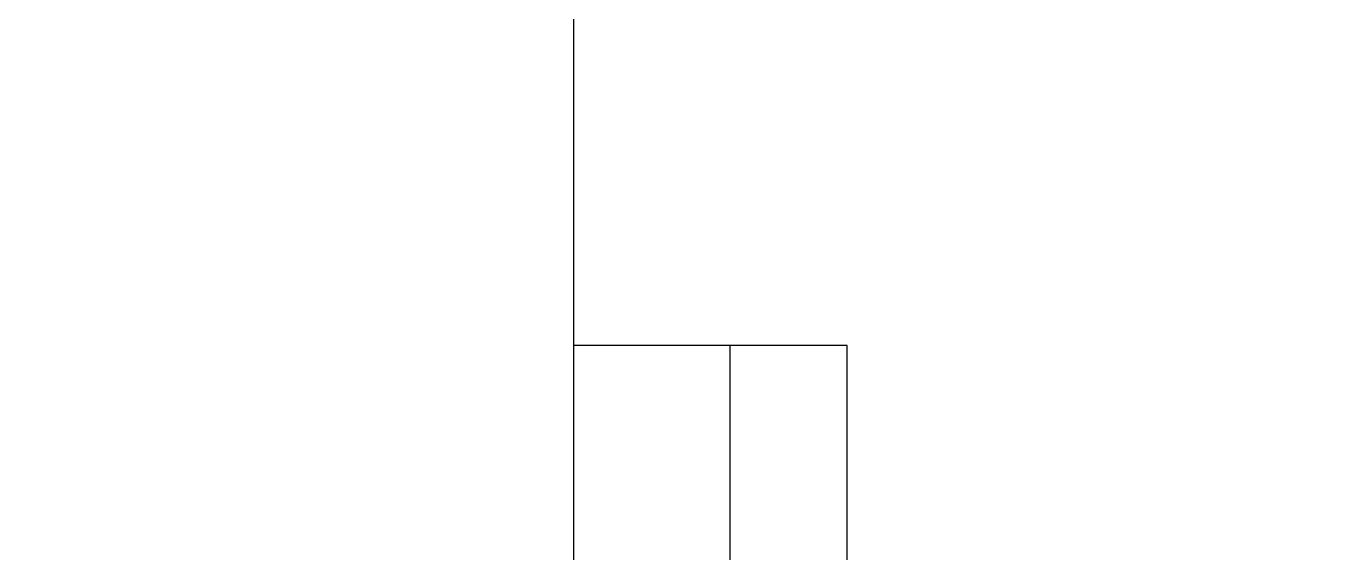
# Model space of a CAD drawing. Extents: x -30 to 1202, y 231 to 898.
# Drawn here: x 290.58 to 295.59, y 316.26 to 318.28 of the extents above; entities that cross this region are included whole.
import ezdxf

# ---------------------------------------------------------------- set-up
doc = ezdxf.new("R2010")
doc.units = 0
doc.header["$LTSCALE"] = 0.04
for name, color, linetype in [('0.5', 5, 'CONTINUOUS'), ('PISO', 1, 'CONTINUOUS'), ('PISOS', 1, 'CONTINUOUS')]:
    doc.layers.add(name, color=color, linetype=linetype)

msp = doc.modelspace()

# ---------------------------------------------------------------- linework, layer by layer
at = {"layer": '0.5'}
msp.add_arc((241.6448, 369.3595), 80.5866, 170.557845, 170.557845, dxfattribs=at)
at = {"layer": 'PISO'}
for p, q in [((292.6807, 260.0606), (292.6807, 438.6342)), ((293.2807, 296.6106), (293.2807, 317.0543)), ((293.7307, 296.6106), (293.7307, 317.0543))]:
    msp.add_line(p, q, dxfattribs=at)
at = {"layer": 'PISOS'}
msp.add_line((293.7307, 317.0543), (292.6807, 317.0543), dxfattribs=at)

doc.saveas('drawing.dxf')
